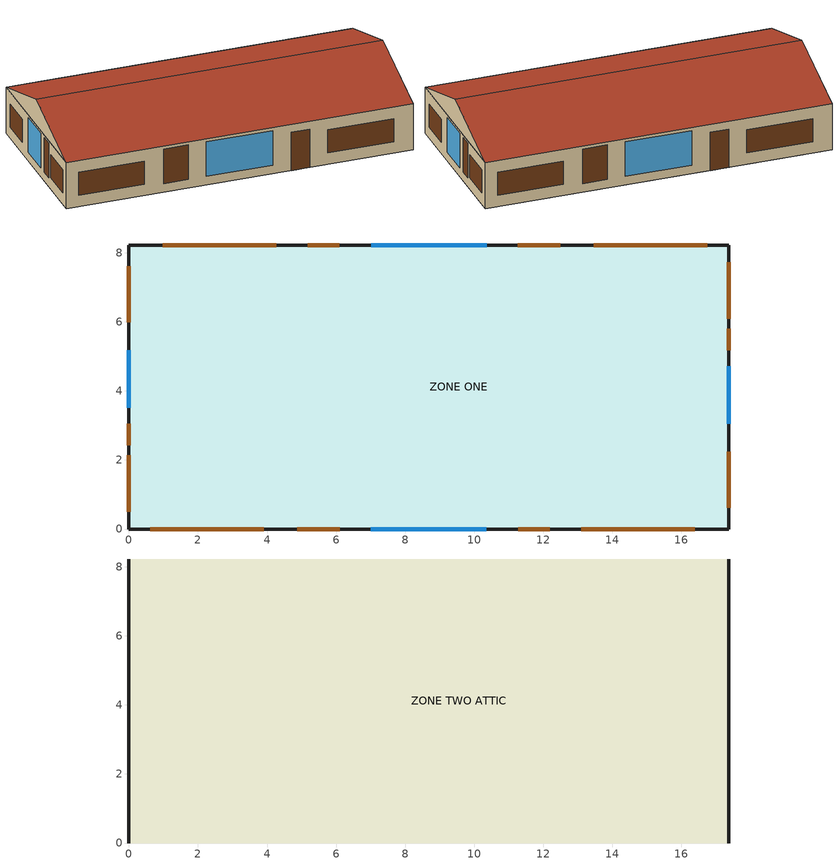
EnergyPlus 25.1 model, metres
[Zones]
ZONE ONE
 floor outside (FLOOR OVCS BATTING): 1.74,8.23 17.37,8.23 17.37,0 1.74,0 z0
 floor outside (FLOOR OVCS JOISTS): 0,8.23 1.74,8.23 1.74,0 0,0 z0
 wall outside (EXTERIOR WALL (BATTING)): 0,0 17.37,0 17.37,8.23 0,8.23 0,0 z0:2.44
 window (WINDOW SINGLE PANE): 17.37,3.05 17.37,4.72 / 0,5.18 0,3.51 / 10.36,8.23 7.02,8.23 / 7.01,0 10.35,0 z0.46:2.29
 door (DOOR): 6.1,8.23 5.18,8.23 / 11.28,0 12.19,0 z0:2.03
 door (EXTERIOR WALL (FRAMING)): 0.61,0 3.9,0 / 17.37,0.61 17.37,2.24 / 17.37,6.1 17.37,7.73 / 0,7.62 0,5.99 / 0,2.13 0,0.5 / 4.27,8.23 0.97,8.23 / 16.76,8.23 13.47,8.23 / 13.11,0 16.4,0 z0.61:1.83
 door (ALUM WIN FRAME): 17.37,5.18 17.37,5.8 / 0,3.05 0,2.43 / 12.5,8.23 11.27,8.23 / 4.88,0 6.1,0 z0.46:2.29
ZONE TWO ATTIC
 floor to ZONE ONE (ATTIC FLOOR BATT): 17.37,0 1.74,0 1.74,8.23 17.37,8.23 z2.44
 floor to ZONE ONE (ATTIC FLOOR JOISTS): 0,8.23 1.74,8.23 1.74,0 0,0 z2.44
 wall outside (END GABLE): 0,8.23,2.44 0,0,2.44 0,4.11,3.81; 17.37,0,2.44 17.37,8.23,2.44 17.37,4.11,3.81
 roof outside (ROOF): 17.37,4.11,3.81 17.37,8.23,2.44 0,8.23,2.44 0,4.11,3.81; 0,4.11,3.81 0,0,2.44 17.37,0,2.44 17.37,4.11,3.81
[Building]
L200EX-PH BASE-CASE: North Axis {deg}=0; Terrain=Suburbs; Loads Convergence Tolerance Value {W}=0.04; Temperature Convergence Tolerance Value {deltaC}=0.004; Solar Distribution=MinimalShadowing; Maximum Number of Warmup Days=25; Minimum Number of Warmup Days=6
[Site:GroundReflectance]
0.2, 0.2, 0.2, 0.2, 0.2, 0.2, 0.2, 0.2, 0.2, 0.2, 0.2, 0.2
[Material] Roughness=Rough; Thermal Absorptance=0.9
Name | Thickness {m} | Conductivity {W/m-K} | Density {kg/m3} | Specific Heat {J/kg-K} | Solar Absorptance | Visible Absorptance
FLOOR JOISTS 2X8 16 IN OC | 0.15875 | 0.115418 | 512.59 | 1380.72 | 0 | 0
PRE-RETROFIT FIBERGLASS BATT | 0.0889 | 0.0458556 | 9.61107 | 836.8 | 0.6 | 0.6
PRE-RETROFIT JOIST 2X6 24 OC | 0.0889 | 0.115418 | 512.59 | 1380.72 | 0.6 | 0.6
DOOR INTERIOR; DOOR EXTERIOR | 0.022225 | 0.115764 | 512.59 | 1380.72 | 0.6 | 0.6
ASPHALT SHINGLE 1/4 IN | 0.00635001 | 0.0818479 | 1121.29 | 1255.2 | 0.6 | 0.6
FRAME 2X4 16 inch OC | 0.0889002 | 0.115418 | 512.59 | 1380.72 | 0.6 | 0.6
PLASTERBOARD | 0.0127 | 0.160235 | 800.923 | 1087.84 | 0.6 | 0.6
EXT WALL HARDBOARD SIDING(7/16''); HARDBOARD SIDING(7/16'') | 0.011176 | 0.0941338 | 640.738 | 1171.52 | 0.6 | 0.6
FIBERGLASS BATT R19 | 0.15875 | 0.047413 | 9.61107 | 836.8 | 0 | 0
PLYWOOD 3/4 IN | 0.01905 | 0.115418 | 544.627 | 1213.36 | 0.6 | 0.6
FIBERBOARD SHEATHING | 0.0127 | 0.0546806 | 288.332 | 1297.04 | 0.6 | 0.6
PLYWOOD 1/2 IN | 0.0127 | 0.115418 | 544.627 | 1213.36 | 0.6 | 0.6
[Material:NoMass] Thermal Absorptance=0.9; Solar Absorptance=0.6; Visible Absorptance=0.6
Name | Roughness | Thermal Resistance {m2-K/W}
CARPET W/ FIBROUS PAD | Rough | 0.366309
ALUM FRAME | VerySmooth | 0.0193721
[Material:AirGap]
MATERIALAIRGAP: Thermal Resistance {m2-K/W}=0.177871
[WindowMaterial:Glazing]
SINGLE PANE GLASS: Optical Data Type=SpectralAverage; Thickness {m}=0.00299721; Solar Transmittance at Normal Incidence=0.837; Front Side Solar Reflectance at Normal Incidence=0.075; Back Side Solar Reflectance at Normal Incidence=0.075; Visible Transmittance at Normal Incidence=0.837; Front Side Visible Reflectance at Normal Incidence=0.075; Back Side Visible Reflectance at Normal Incidence=0.075; Infrared Transmittance at Normal Incidence=0; Front Side Infrared Hemispherical Emissivity=0.84; Back Side Infrared Hemispherical Emissivity=0.84; Conductivity {W/m-K}=0.899808
[Construction]
ALUM WIN FRAME: ALUM FRAME
WINDOW SINGLE PANE: SINGLE PANE GLASS
INTERIOR WALL FRAMED: PLASTERBOARD, FRAME 2X4 16 inch OC, PLASTERBOARD
ATTIC FLOOR BATT: PLASTERBOARD, PRE-RETROFIT FIBERGLASS BATT
ATTIC FLOOR JOISTS: PLASTERBOARD, PRE-RETROFIT JOIST 2X6 24 OC
ROOF: ASPHALT SHINGLE 1/4 IN, PLYWOOD 1/2 IN
END GABLE: HARDBOARD SIDING(7/16''), PLYWOOD 1/2 IN
FLOOR OVCS BATTING: FIBERGLASS BATT R19, PLYWOOD 3/4 IN, CARPET W/ FIBROUS PAD
FLOOR OVCS JOISTS: FLOOR JOISTS 2X8 16 IN OC, PLYWOOD 3/4 IN, CARPET W/ FIBROUS PAD
EXTERIOR WALL (BATTING): EXT WALL HARDBOARD SIDING(7/16''), FIBERBOARD SHEATHING, MATERIALAIRGAP, PLASTERBOARD
EXTERIOR WALL (FRAMING): EXT WALL HARDBOARD SIDING(7/16''), FIBERBOARD SHEATHING, FRAME 2X4 16 inch OC, PLASTERBOARD
INTERIOR WALL AIR: PLASTERBOARD, PLASTERBOARD
DOOR: DOOR EXTERIOR, DOOR INTERIOR
[Zone] Type=1; Multiplier=1; Ceiling Height {m}=autocalculate; Volume {m3}=autocalculate; Floor Area {m2}=autocalculate
Name | Part of Total Floor Area
ZONE ONE | Yes
ZONE TWO ATTIC | No
[InternalMass] Zone or ZoneList=ZONE ONE
Name | Construction | Surface Area {m2}
INTERIOR WALLS AIR | INTERIOR WALL AIR | 171.222
INTERIOR WALLS FRAMED | INTERIOR WALL FRAMED | 19.0247
[ElectricEquipment] Zone or ZoneList or Space or SpaceList=ZONE ONE; Design Level Calculation Method=EquipmentLevel; Fraction Latent=0; Fraction Radiant=0.7; Fraction Lost=0
Name | Schedule | Design Level {W}
OCCUPANT GAINS | OCCUPANTS YEAR | 2548
ELECTRIC GAINS | ELECTRIC YEAR | 10687.7
GAS GAINS | GAS YEAR | 4375
[ZoneInfiltration:DesignFlowRate] Schedule=ALWAYS 1; Design Flow Rate Calculation Method=AirChanges/Hour; Constant Term Coefficient=1; Temperature Term Coefficient=0; Velocity Term Coefficient=0; Velocity Squared Term Coefficient=0
Name | Zone or ZoneList or Space or SpaceList | Air Changes per Hour {1/hr}
ZONE TWO INFILTRATION | ZONE TWO ATTIC | 2.4
ZONE ONE INFILTRATION | ZONE ONE | 0
[ZoneInfiltration:EffectiveLeakageArea]
ShermanGrimsrud: Zone or Space=ZONE ONE; Schedule=ALWAYS 1; Effective Air Leakage Area {cm2}=1266.4; Stack Coefficient=0.000145; Wind Coefficient=0.000032
[ZoneControl:Thermostat]
ZONE ONE Thermostat: Zone or ZoneList=ZONE ONE; Control Type Schedule=ALWAYS 4; Control 1=Thermostat Dual SP Control
[ThermostatSetpoint:DualSetpoint]
Thermostat Dual SP Control: Heating Setpoint Temperature Schedule=HEATING YEAR; Cooling Setpoint Temperature Schedule=COOLING YEAR
[ZoneHVAC:IdealLoadsAirSystem]
ZONE ONE Purchased Air: Maximum Heating Supply Air Temperature {C}=50; Minimum Cooling Supply Air Temperature {C}=10; Maximum Heating Supply Air Humidity Ratio {kgWater/kgDryAir}=0.015; Minimum Cooling Supply Air Humidity Ratio {kgWater/kgDryAir}=0.01; Heating Limit=NoLimit; Cooling Limit=NoLimit; Dehumidification Control Type=ConstantSupplyHumidityRatio; Cooling Sensible Heat Ratio=0.7; Humidification Control Type=ConstantSupplyHumidityRatio; Demand Controlled Ventilation Type=None; Outdoor Air Economizer Type=NoEconomizer; Heat Recovery Type=None; Sensible Heat Recovery Effectiveness=0.7; Latent Heat Recovery Effectiveness=0.65
[Zone equipment]
ZONE ONE: ZONE ONE Purchased Air
[Schedule:Day:Hourly]
OCCUPANTS: 0.061, 0.061, 0.061, 0.061, 0.061, 0.061, 0.061, 0.052, 0.024, 0.015, 0.015, 0.015, 0.015, 0.015, 0.015, 0.015, 0.018, 0.032, 0.053, 0.053, 0.053, 0.061, 0.061, 0.061
ELECTRIC: 0.022, 0.02, 0.019, 0.02, 0.025, 0.038, 0.048, 0.05, 0.038, 0.034, 0.032, 0.031, 0.03, 0.029, 0.029, 0.034, 0.051, 0.065, 0.077, 0.083, 0.082, 0.066, 0.046, 0.031
GAS: 0.036, 0.035, 0.035, 0.035, 0.036, 0.039, 0.046, 0.048, 0.048, 0.047, 0.045, 0.044, 0.043, 0.042, 0.041, 0.041, 0.042, 0.043, 0.044, 0.044, 0.044, 0.043, 0.041, 0.038
[Schedule:Day:Interval]
Cooling Daily: No, 07:00, 100, 17:00, 100, 24:00, 100
Cooling Off: No, 24:00, 100
Heating Daily: No, 06:00, 20, 22:00, 20, 24:00, 20
Heating Off: No, 24:00, -100
[Schedule:Week:Daily]
OCCUPANTS: OCCUPANTS, OCCUPANTS, OCCUPANTS, OCCUPANTS, OCCUPANTS, OCCUPANTS, OCCUPANTS, OCCUPANTS, OCCUPANTS, OCCUPANTS, OCCUPANTS, OCCUPANTS
ELECTRIC: ELECTRIC, ELECTRIC, ELECTRIC, ELECTRIC, ELECTRIC, ELECTRIC, ELECTRIC, ELECTRIC, ELECTRIC, ELECTRIC, ELECTRIC, ELECTRIC
GAS: GAS, GAS, GAS, GAS, GAS, GAS, GAS, GAS, GAS, GAS, GAS, GAS
COOLING: Cooling Daily, Cooling Daily, Cooling Daily, Cooling Daily, Cooling Daily, Cooling Daily, Cooling Daily, Cooling Daily, Cooling Daily, Cooling Daily, Cooling Daily, Cooling Daily
COOLING OFF: Cooling Off, Cooling Off, Cooling Off, Cooling Off, Cooling Off, Cooling Off, Cooling Off, Cooling Off, Cooling Off, Cooling Off, Cooling Off, Cooling Off
HEATING: Heating Daily, Heating Daily, Heating Daily, Heating Daily, Heating Daily, Heating Daily, Heating Daily, Heating Daily, Heating Daily, Heating Daily, Heating Daily, Heating Daily
HEATING OFF: Heating Off, Heating Off, Heating Off, Heating Off, Heating Off, Heating Off, Heating Off, Heating Off, Heating Off, Heating Off, Heating Off, Heating Off
[Schedule:Year]
OCCUPANTS YEAR: OCCUPANTS, 1, 1, 12, 31
ELECTRIC YEAR: ELECTRIC, 1, 1, 12, 31
GAS YEAR: GAS, 1, 1, 12, 31
COOLING YEAR: COOLING OFF, 1, 1, 5, 15, COOLING, 5, 16, 10, 15, COOLING OFF, 10, 16, 12, 31
HEATING YEAR: HEATING, 1, 1, 5, 16, HEATING OFF, 5, 17, 10, 6, HEATING, 10, 7, 12, 31
[Schedule:Compact]
ALWAYS 1: Through: 12/31, For: AllDays, Until: 24:00, 1
ALWAYS 4: Through: 12/31, For: AllDays, Until: 24:00, 4
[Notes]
BESTEST-EX Case L200EX-PH BASE-CASE, developed by NREL
Use EnergyPlus IDFEditor to view inputs in IP units
